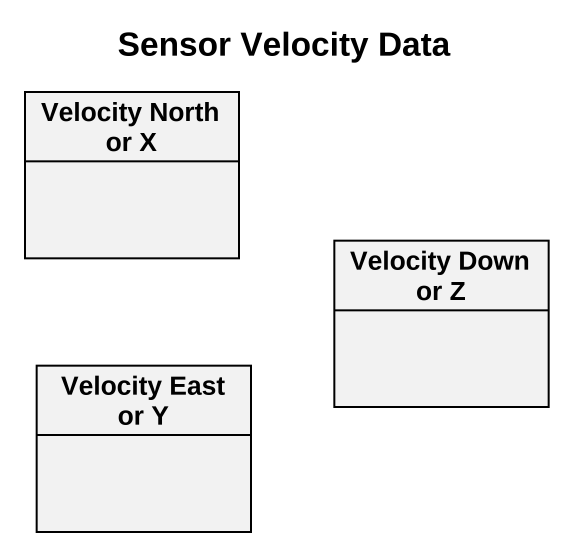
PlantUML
@startuml
title Sensor Velocity Data
hide circle
hide empty members
class "Velocity North or X" as Velocity_North_or_X
class "Velocity Down or Z" as Velocity_Down_or_Z
class "Velocity East or Y" as Velocity_East_or_Y
@enduml
